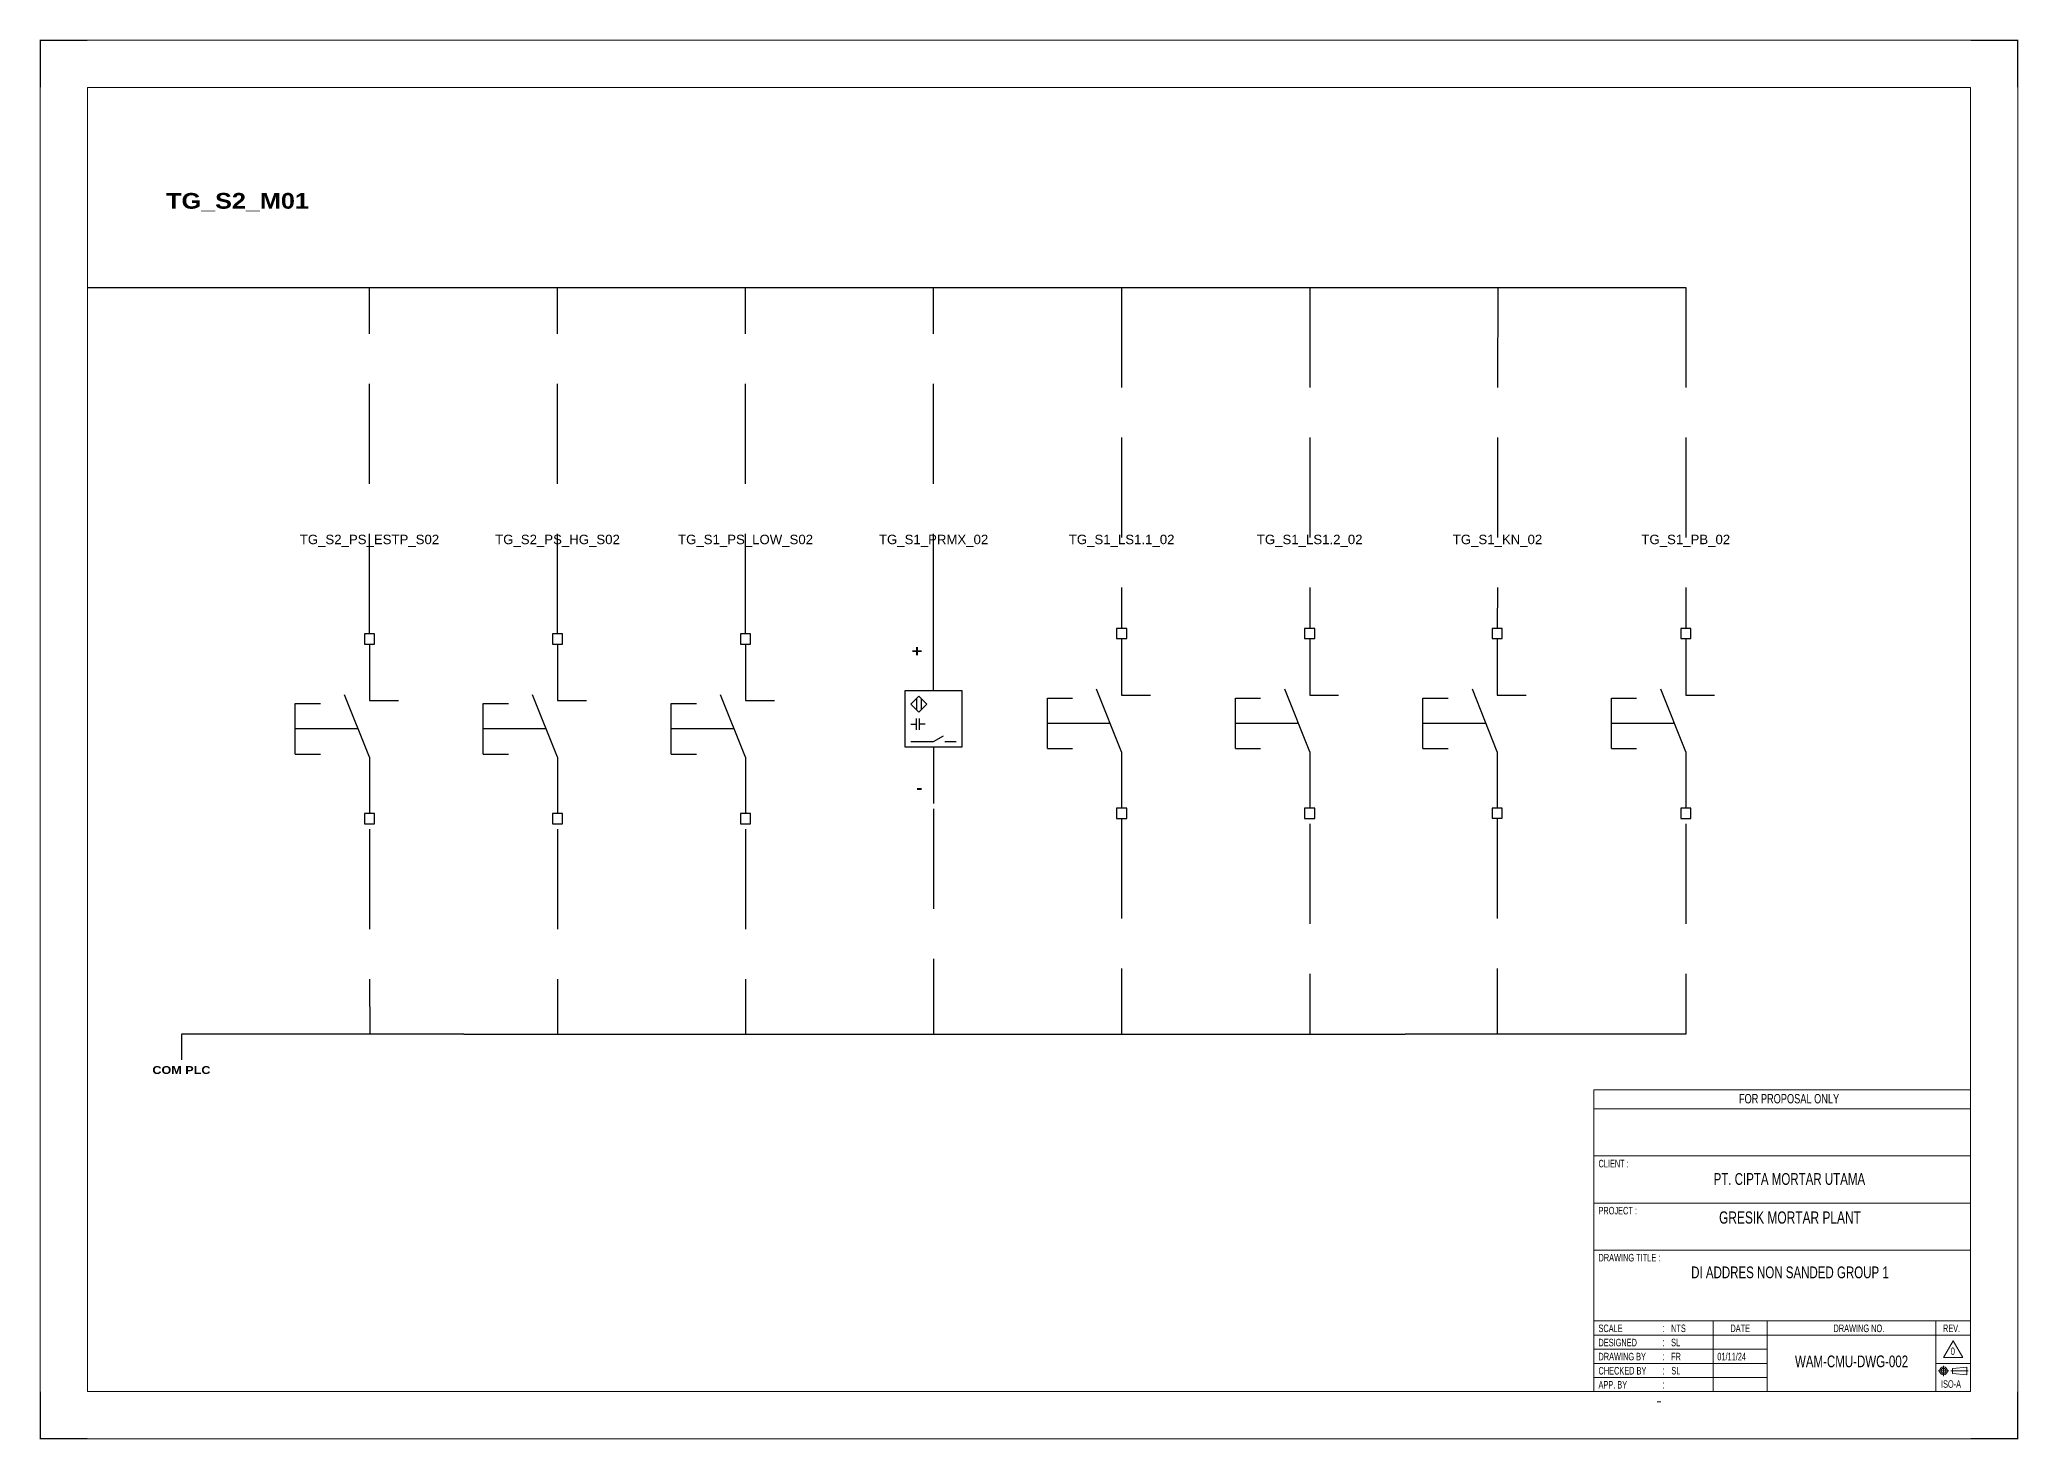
# Model space of a CAD drawing. Header units: centimetres. Extents: x -6233 to 67854, y 107 to 55669.
# Drawn here: x 53793 to 60076, y 48763 to 53207 of the extents above; entities that cross this region are included whole.
import ezdxf
from ezdxf.enums import TextEntityAlignment as Align

# ---------------------------------------------------------------- set-up
doc = ezdxf.new("R2010")
doc.units = ezdxf.units.CM
doc.header["$LTSCALE"] = 25.4
doc.linetypes.add('CENTER', pattern=[2, 1.25, -0.25, 0.25, -0.25])
doc.linetypes.add('HIDDEN', pattern=[0.375, 0.25, -0.125])
for name, color, linetype in [('1', 7, 'Continuous'), ('Etiket-Line-L', 7, 'Continuous'), ('EtIket-Line-S', 2, 'Continuous'), ('Etiket-Text-List0', 2, 'Continuous'), ('Etiket-Text-List1', 3, 'Continuous'), ('Etiket-Text-List2', 1, 'Continuous')]:
    doc.layers.add(name, color=color, linetype=linetype)
for name, color, linetype, lineweight in [('Center_line', 2, 'CENTER', 5), ('Etiket', 7, 'Continuous', 5), ('Object', 4, 'Continuous', 25)]:
    doc.layers.add(name, color=color, linetype=linetype, lineweight=lineweight)
doc.styles.add('Bold', font='ariblk.ttf', dxfattribs={"height": 25.4})
doc.styles.add('DIM', font='romans', dxfattribs={"height": 6.096})
doc.styles.get("Standard").update_dxf_attribs({"font": 'arial.ttf', "height": 25.4})

# ---------------------------------------------------------------- blocks, each defined once
blk = doc.blocks.new('x5 Out Line')
at = {"const_width": 0.3}
for points in [[(9.65, 286.71), (0, 286.71), (0, 277.06)], [(405.45, 277.06), (405.45, 286.71), (395.8, 286.71)], [(0, 9.65), (0, 0), (9.65, 0)], [(405.45, 9.65), (405.45, 0), (395.8, 0)]]:
    blk.add_lwpolyline(points, dxfattribs=at)
at = {"lineweight": 15}
blk.add_lwpolyline([(395.8, 9.65), (395.8, 277.06), (9.65, 277.06), (9.65, 9.65)], close=True, dxfattribs=at)
at = {"layer": 'EtIket-Line-S', "lineweight": 9, "ltscale": 0.5}
blk.add_lwpolyline([(0, 0), (405.45, 0), (405.45, 286.71), (0, 286.71)], close=True, dxfattribs=at)
blk = doc.blocks.new('A$C6CDB76E5')
at = {"lineweight": 15}
for p, q in [((-196.2, 0), (-196.2, 157.1)), ((-196.2, 157.1), (0, 157.1)), ((0, 0), (0, 157.1)), ((-196.2, 147.3), (0, 147.3)), ((-196.2, 122.8), (0, 122.8)), ((-196.2, 98.2), (0, 98.2)), ((-196.2, 73.7), (0, 73.7)), ((-196.2, 36.8), (0, 36.8)), ((-134, 0), (-134, 36.8)), ((-105.9, 0), (-105.9, 36.8)), ((-18.1, 0), (-18.1, 36.8)), ((-196.2, 29.4), (0, 29.4)), ((-196.2, 22.1), (-105.9, 22.1)), ((-196.2, 14.7), (-105.9, 14.7)), ((-18.1, 14.7), (0, 14.7)), ((-196.2, 7.4), (-105.9, 7.4))]:
    blk.add_line(p, q, dxfattribs=at)
at = {"layer": 'Center_line', "lineweight": 13}
for p, q in [((-16.9, 10.8), (-11.3, 10.8)), ((-14.1, 13.5), (-14.1, 8)), ((-10.3, 10.8), (-1.2, 10.8))]:
    blk.add_line(p, q, dxfattribs=at)
at = {"layer": 'Etiket-Line-L', "lineweight": 15}
for p, q in [((0, 0), (0, 122.6)), ((-196.2, 0), (0, 0))]:
    blk.add_line(p, q, dxfattribs=at)
blk.add_lwpolyline([(-9, 26.4), (-4, 17.7), (-14.1, 17.7)], close=True, dxfattribs=at)
at = {"layer": 'Object', "lineweight": 15}
blk.add_lwpolyline([(-9.5, 9.5), (-1.9, 8.7), (-1.9, 12.8), (-9.5, 12)], close=True, dxfattribs=at)
for radius in [2.03, 1.27]:
    blk.add_circle((-14.1, 10.8), radius, dxfattribs=at)
at = {"layer": '1', "color": 3, "lineweight": 9, "width": 0.7}
blk.add_text('ISO-A', height=3.91, dxfattribs=at).set_placement((-15.4, 2))
at = {"layer": 'Etiket-Text-List0', "lineweight": 13, "width": 0.7}
for s, height, p in [('CLIENT :', 3.92, (-193.8, 116.8)), ('PROJECT :', 3.92, (-193.8, 92.3)), ('DRAWING TITLE :', 3.923, (-193.8, 67.8)), ('SCALE', 3.92, (-193.8, 31)), (':', 4.17, (-160.6, 31)), ('DATE', 3.92, (-125.1, 31)), ('DRAWING NO.', 3.923, (-71.4, 31)), ('REV.', 3.92, (-14.4, 31)), ('DESIGNED', 3.92, (-193.8, 23.6)), (':', 4.17, (-160.6, 23.6)), ('CHECKED BY ', 3.923, (-193.8, 8.9)), ('DRAWING BY', 3.92, (-193.8, 16.3)), (':', 4.17, (-160.6, 16.3)), (':', 4.17, (-160.6, 8.9)), ('APP. BY ', 3.92, (-193.8, 1.6)), (':', 4.17, (-160.6, 1.6))]:
    blk.add_text(s, height=height, dxfattribs=at).set_placement(p)
at = {"layer": 'Etiket-Text-List1', "lineweight": 9, "width": 0.7}
for tag, p in [('1:XXXX', (-156, 31)), ('EN', (-156, 23.6)), ('DD/MM/YY', (-131.3, 23.6)), ('1', (-10.3, 19.1)), ('EN', (-156, 16.3)), ('EN', (-155.8, 8.9)), ('DD/MM/YY', (-131.3, 16.3)), ('DD/MM/YY', (-131.3, 8.9)), ('EN', (-155.7, 1.6)), ('DD/MM/YY', (-131.3, 1.6))]:
    blk.add_attdef(tag, p, '', height=3.92, dxfattribs=at)
at = {"layer": 'Etiket-Text-List2', "lineweight": 13, "width": 0.7}
for tag, height, p in [('FOR FABRICATION', 4.9, (-94.6, 150.1)), ('CLIENT_NAME', 6.13, (-94.1, 107.7)), ('PROJECT_1', 4.9, (-94.1, 87.5)), ('PROJECT_2', 4.9, (-94.1, 79.2)), ('DRAWING_TITLE1', 6.13, (-94.1, 59)), ('DRAWING_TITLE2', 6.13, (-94.1, 49.9)), ('DRAWING_TITLE3', 6.13, (-94.1, 40.1)), ('LDP-X-XXX-AR-01', 6.13, (-62, 12.7))]:
    blk.add_attdef(tag, text='', height=height, dxfattribs=at).set_placement(p, align=Align.CENTER)

msp = doc.modelspace()

# ---------------------------------------------------------------- linework, layer by layer
at = {"color": 146, "ltscale": 50, "true_color": 0x105689}
for p, q in [((53945.3, 52420.2), (54542.3, 52420.2)), ((54542.3, 52420.2), (55139.3, 52420.2)), ((55139.3, 52420.2), (55736.3, 52420.2)), ((55736.3, 52420.2), (56333.3, 52420.2)), ((56333.3, 52420.2), (56930.3, 52420.2)), ((56930.3, 52420.2), (57527.3, 52420.2)), ((57527.3, 52420.2), (58124.3, 52420.2)), ((58124.3, 52420.2), (58721.3, 52420.2)), ((58721.3, 52420.2), (59019.8, 52420.2)), ((55140.3, 50050), (54243.8, 50050)), ((54243.8, 50048.3), (54243.8, 49968.3)), ((55140.3, 50050), (56335.3, 50050)), ((56335.3, 50050), (56335.3, 50050)), ((56335.3, 50050), (57530.3, 50050)), ((57530.3, 50050), (58129.3, 50050)), ((59019.8, 50050), (58129.3, 50050))]:
    msp.add_line(p, q, dxfattribs=at)
at = {"color": 146, "linetype": 'HIDDEN', "ltscale": 50, "true_color": 0x105689}
for p, q in [((54840.8, 51320.2), (54840.8, 52420.2)), ((55437.8, 51320.2), (55437.8, 52420.2)), ((56034.8, 51320.2), (56034.8, 52420.2)), ((56631.8, 51320.2), (56631.8, 52420.2)), ((57228.8, 52420.2), (57228.8, 51337.3)), ((57825.8, 52420.2), (57825.8, 51337.3)), ((58422.8, 52420.2), (58421.4, 51337.3)), ((59019.8, 52420.2), (59019.8, 51337.3)), ((56631.8, 50764.7), (56631.8, 50050)), ((54840.8, 50700.7), (54841.5, 50050)), ((55437.8, 50700.7), (55437.8, 50050)), ((56034.8, 50700.7), (56034.8, 50050)), ((57228.8, 50734.8), (57228.8, 50050)), ((57825.8, 50717.8), (57825.8, 50050)), ((58421.4, 50734.9), (58421.4, 50050)), ((59019.8, 50717.8), (59019.8, 50050))]:
    msp.add_line(p, q, dxfattribs=at)
at = {"ltscale": 50}
for p, q in [((54840.8, 51288.2), (54840.8, 51108.7)), ((55437.8, 51288.2), (55437.8, 51108.7)), ((56034.8, 51288.2), (56034.8, 51108.7)), ((56631.8, 51140.7), (56631.8, 51320.2)), ((57228.8, 51305.3), (57228.8, 51125.8)), ((57825.8, 51305.3), (57825.8, 51125.8)), ((58421.4, 51305.3), (58421.4, 51125.8)), ((59019.8, 51305.3), (59019.8, 51125.8)), ((56560, 51034), (56577.9, 51034)), ((56604.8, 51034), (56586.9, 51034)), ((56631.8, 50961.2), (56631.8, 50781.8)), ((56667.6, 50979.2), (56703.5, 50979.2)), ((54840.8, 50929.2), (54840.8, 50749.8)), ((55437.8, 50929.2), (55437.8, 50749.8)), ((56034.8, 50929.2), (56034.8, 50749.8)), ((57228.8, 50946.3), (57228.8, 50766.8)), ((57825.8, 50946.3), (57825.8, 50766.8)), ((58421.4, 50946.3), (58421.4, 50766.9)), ((59019.8, 50946.3), (59019.8, 50766.8))]:
    msp.add_line(p, q, dxfattribs=at)
at = {"ltscale": 500}
for p, q in [((57228.8, 50946.3), (57149.5, 51144.4)), ((57825.8, 50946.3), (57746.5, 51144.4)), ((58421.4, 50946.3), (58342.2, 51144.4)), ((59019.8, 50946.3), (58940.5, 51144.4)), ((54604.9, 50939), (54604.9, 51099)), ((54604.9, 51099), (54684.9, 51099)), ((54840.8, 50929.2), (54761.5, 51127.3)), ((54840.8, 51108.7), (54932.5, 51108.7)), ((55201.9, 50939), (55201.9, 51099)), ((55201.9, 51099), (55281.9, 51099)), ((55437.8, 50929.2), (55358.5, 51127.3)), ((55437.8, 51108.7), (55529.5, 51108.7)), ((55798.9, 50939), (55798.9, 51099)), ((55798.9, 51099), (55878.9, 51099)), ((56034.8, 50929.2), (55955.5, 51127.3)), ((56034.8, 51108.7), (56126.5, 51108.7)), ((56992.9, 50956.1), (56992.9, 51116.1)), ((56992.9, 51116.1), (57072.9, 51116.1)), ((57228.8, 51125.8), (57320.5, 51125.8)), ((57589.9, 50956.1), (57589.9, 51116.1)), ((57589.9, 51116.1), (57669.9, 51116.1)), ((57825.8, 51125.8), (57917.5, 51125.8)), ((58185.5, 50956.1), (58185.5, 51116.1)), ((58185.5, 51116.1), (58265.5, 51116.1)), ((58421.4, 51125.8), (58513.2, 51125.8)), ((58783.9, 50956.1), (58783.9, 51116.1)), ((58783.9, 51116.1), (58863.9, 51116.1)), ((59019.8, 51125.8), (59111.5, 51125.8)), ((54804.9, 51019), (54604.9, 51019)), ((55401.9, 51019), (55201.9, 51019)), ((55998.9, 51019), (55798.9, 51019)), ((57192.9, 51036.1), (56992.9, 51036.1)), ((57789.9, 51036.1), (57589.9, 51036.1)), ((58385.5, 51036.1), (58185.5, 51036.1)), ((58983.9, 51036.1), (58783.9, 51036.1)), ((56992.9, 50956.1), (57072.9, 50956.1)), ((57589.9, 50956.1), (57669.9, 50956.1)), ((58185.5, 50956.1), (58265.5, 50956.1)), ((58783.9, 50956.1), (58863.9, 50956.1)), ((54604.9, 50939), (54684.9, 50939)), ((55201.9, 50939), (55281.9, 50939)), ((55798.9, 50939), (55878.9, 50939))]:
    msp.add_line(p, q, dxfattribs=at)
for points in [[(57212.8, 51305.3), (57244.8, 51305.3), (57244.8, 51337.3), (57212.8, 51337.3)], [(57809.8, 51305.3), (57841.8, 51305.3), (57841.8, 51337.3), (57809.8, 51337.3)], [(58405.4, 51305.3), (58437.4, 51305.3), (58437.4, 51337.3), (58405.4, 51337.3)], [(59003.8, 51305.3), (59035.8, 51305.3), (59035.8, 51337.3), (59003.8, 51337.3)], [(54824.8, 51288.2), (54856.8, 51288.2), (54856.8, 51320.2), (54824.8, 51320.2)], [(55421.8, 51288.2), (55453.8, 51288.2), (55453.8, 51320.2), (55421.8, 51320.2)], [(56018.8, 51288.2), (56050.8, 51288.2), (56050.8, 51320.2), (56018.8, 51320.2)], [(57212.8, 50734.8), (57244.8, 50734.8), (57244.8, 50766.8), (57212.8, 50766.8)], [(57809.8, 50734.8), (57841.8, 50734.8), (57841.8, 50766.8), (57809.8, 50766.8)], [(58405.4, 50734.9), (58437.4, 50734.9), (58437.4, 50766.9), (58405.4, 50766.9)], [(59003.8, 50734.8), (59035.8, 50734.8), (59035.8, 50766.8), (59003.8, 50766.8)], [(54824.8, 50717.8), (54856.8, 50717.8), (54856.8, 50749.8), (54824.8, 50749.8)], [(55421.8, 50717.8), (55453.8, 50717.8), (55453.8, 50749.8), (55421.8, 50749.8)], [(56018.8, 50717.8), (56050.8, 50717.8), (56050.8, 50749.8), (56018.8, 50749.8)]]:
    msp.add_lwpolyline(points, close=True, dxfattribs=at)
at = {"ltscale": 50}
for points in [[(56542, 51140.7), (56721.5, 51140.7), (56721.5, 50961.2), (56542, 50961.2)], [(56585.3, 51072), (56560, 51097.4), (56585.3, 51122.8), (56610.7, 51097.4)]]:
    msp.add_lwpolyline(points, close=True, dxfattribs=at)
for points in [[(56578.2, 51079.2), (56578.2, 51115.6)], [(56592.5, 51115.6), (56592.5, 51079.2)], [(56577.9, 51016.1), (56577.9, 51034), (56577.9, 51052)], [(56586.9, 51016.1), (56586.9, 51034), (56586.9, 51052)], [(56560, 50979.2), (56631.8, 50979.2), (56662.8, 50997.1)]]:
    msp.add_lwpolyline(points, dxfattribs=at)

# ---------------------------------------------------------------- block references
at = {"layer": 'Etiket', "lineweight": 0}
ref = msp.add_blockref('A$C6CDB76E5', (59924.1, 48914.9), dxfattribs=dict(at, xscale=6.095870930054101, yscale=6.095870930054101, zscale=6.095870930054101))
ref.add_attrib('FOR FABRICATION', 'FOR PROPOSAL ONLY', dxfattribs={"layer": 'Etiket-Text-List2', "lineweight": 13, "height": 29.894, "width": 0.7}).set_placement((59347.7, 49829.9), align=Align.CENTER)
ref.add_attrib('CLIENT_NAME', 'PT. CIPTA MORTAR UTAMA', dxfattribs={"layer": 'Etiket-Text-List2', "lineweight": 13, "height": 37.368, "width": 0.7}).set_placement((59348.7, 49571.3), align=Align.CENTER)
ref.add_attrib('PROJECT_1', 'GRESIK MORTAR PLANT', dxfattribs={"layer": 'Etiket-Text-List2', "lineweight": 13, "height": 38.709, "width": 0.7}).set_placement((59350.6, 49448.3), align=Align.CENTER)
ref.add_attrib('DRAWING_TITLE1', 'DI ADDRES NON SANDED GROUP 1', dxfattribs={"layer": 'Etiket-Text-List2', "lineweight": 13, "height": 37.368, "width": 0.7}).set_placement((59350.6, 49274.8), align=Align.CENTER)
ref.add_attrib('1:XXXX', 'NTS', (58973.2, 49103.9), dxfattribs={"layer": 'Etiket-Text-List1', "lineweight": 13, "height": 23.92, "width": 0.7})
ref.add_attrib('EN', 'SL', (58973.2, 49059), dxfattribs={"layer": 'Etiket-Text-List1', "lineweight": 13, "height": 23.92, "width": 0.7})
ref.add_attrib('EN', 'FR', (58973.2, 49014.2), dxfattribs={"layer": 'Etiket-Text-List1', "lineweight": 13, "height": 23.92, "width": 0.7})
ref.add_attrib('DD/MM/YY', '01/11/24', (59120, 49014.2), dxfattribs={"layer": 'Etiket-Text-List1', "lineweight": 13, "height": 23.92, "width": 0.7})
ref.add_attrib('EN', 'SL', (58974.1, 48969.4), dxfattribs={"layer": 'Etiket-Text-List1', "lineweight": 13, "height": 23.92, "width": 0.7})
ref.add_attrib('LDP-X-XXX-AR-01', 'WAM-CMU-DWG-002', dxfattribs={"layer": 'Etiket-Text-List2', "lineweight": 15, "height": 37.368, "width": 0.7}).set_placement((59546.1, 48992.2), align=Align.CENTER)
ref.add_attrib('1', '0', (59861.3, 49031.1), dxfattribs={"layer": 'Etiket-Text-List1', "lineweight": 13, "height": 23.9, "width": 0.7})
at = {"layer": 'Etiket-Line-L', "lineweight": 0}
ref = msp.add_blockref('x5 Out Line', (53795.8, 48765.5), dxfattribs=dict(at, xscale=15.48351216233742, yscale=15.48351216233742, zscale=15.48351216233742))
ref.add_attrib('FILE_NAME', '-', (58925.9, 48873.4), dxfattribs={"layer": 'Etiket-Text-List1', "lineweight": 13, "height": 21.7, "style": 'DIM', "width": 0.7})

# ---------------------------------------------------------------- texts
at = {"ltscale": 500, "style": 'Bold'}
msp.add_text('TG_S2_M01', height=50, dxfattribs=at).set_placement((54195.3, 52670.2))
at = {"ltscale": 50}
for s, p in [('TG_S2_PS_ESTP_S02', (54840.8, 51620.2)), ('TG_S2_PS_HG_S02', (55437.8, 51620.2)), ('TG_S1_PS_LOW_S02', (56034.8, 51620.2)), ('TG_S1_PRMX_02', (56631.8, 51620.2)), ('TG_S1_LS1.1_02', (57228.8, 51620.2)), ('TG_S1_LS1.2_02', (57825.8, 51620.2)), ('TG_S1_KN_02', (58422.1, 51620.2)), ('TG_S1_PB_02', (59019.8, 51620.2))]:
    msp.add_text(s, height=30, dxfattribs=at).set_placement(p, align=Align.MIDDLE_CENTER)
at = {"ltscale": 500, "style": 'Bold'}
msp.add_text('+', height=35.9, dxfattribs=at).set_placement((56595.9, 51284.3), align=Align.TOP_RIGHT)
msp.add_text('-', height=35.9, dxfattribs=at).set_placement((56595.9, 50803.3), align=Align.BOTTOM_RIGHT)
at = {"ltscale": 50, "style": 'Bold'}
msp.add_text('COM PLC', height=25, dxfattribs=at).set_placement((54243.8, 49948.3), align=Align.TOP_CENTER)

doc.saveas('drawing.dxf')
